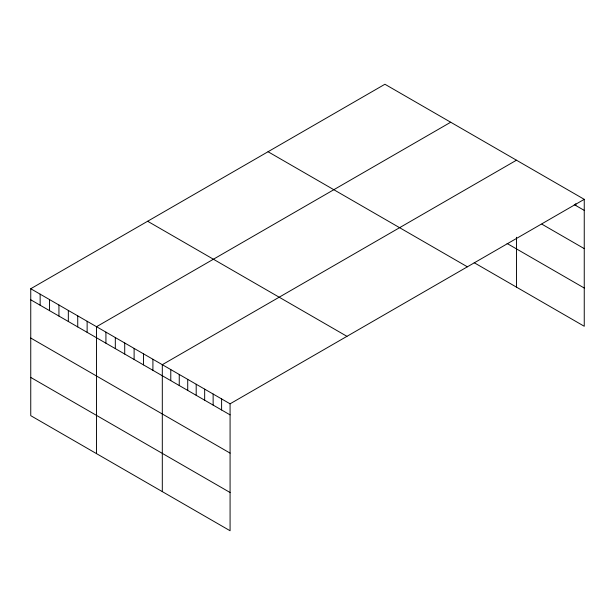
<?xml version="1.0" encoding="UTF-8"?>
<svg xmlns="http://www.w3.org/2000/svg" width="615" height="615" viewBox="0 0 615 615"><rect width="100%" height="100%" fill="white"/><g stroke="black" fill="none" stroke-linecap="round" stroke-linejoin="round"><path stroke-width="0.92" d="M584.25 199.337L230.079 403.817L230.079 530.745L30.75 415.663L30.75 288.735L384.921 84.255L584.25 199.337L584.25 326.265L474.196 262.72M450.703 122.231L96.524 326.711L96.524 453.639M516.477 160.208L162.306 364.687L162.306 491.616M574.241 204.611L584.25 210.392M541.892 224.175L584.25 248.629M507.083 243.471L584.25 288.028M268.048 151.736L467.369 266.81M147.631 221.254L346.952 336.336M30.75 288.735L230.079 403.817M30.75 299.797L230.079 414.871M30.75 338.035L230.079 453.109M30.75 377.425L230.079 492.507M575.778 203.657L575.778 205.502M516.477 237.259L516.477 287.136M221.608 398.927L221.608 409.982M213.136 394.03L213.136 405.093M204.664 389.141L204.664 400.204M196.193 384.252L196.193 395.314M187.721 379.363L187.721 390.417M179.249 374.474L179.249 385.528M170.778 369.577L170.778 380.639M152.912 359.26L152.912 370.322M143.51 353.84L143.51 364.895M134.116 348.413L134.116 359.475M124.714 342.986L124.714 354.048M115.32 337.566L115.32 348.62M105.926 332.138L105.926 343.193M87.13 321.284L87.13 332.346M77.736 315.864L77.736 326.919M68.334 310.437L68.334 321.499M58.94 305.009L58.94 316.072M49.546 299.59L49.546 310.644M40.144 294.162L40.144 305.217"/></g></svg>
